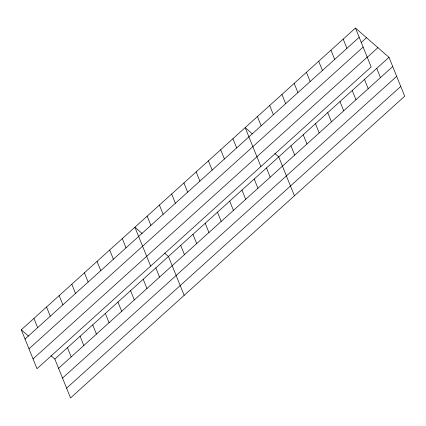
<?xml version="1.0" encoding="UTF-8"?>
<svg xmlns="http://www.w3.org/2000/svg" width="426" height="426" viewBox="0 0 426 426"><rect width="100%" height="100%" fill="white"/><g stroke="black" fill="none" stroke-linecap="round" stroke-linejoin="round"><path stroke-width="0.64" d="M355.449 28.052L371.158 66.935L37.009 368.687L21.3 329.804L355.449 28.052L388.991 57.313L404.7 96.196L70.551 397.948L54.842 359.065L50.992 355.705M25.027 339.032L359.177 37.28M361.126 42.573L366.514 37.706M28.984 348.819L363.133 47.068M33.058 358.9L367.207 57.148M367.137 57.393L377.921 47.653M54.842 359.065L388.991 57.313M58.575 368.298L392.719 66.547M62.526 378.08L396.675 76.329M66.6 388.166L400.749 86.414M252.4 133.924L245.179 127.63L260.888 166.513M274.871 153.53L278.721 156.89L294.43 195.779M142.13 233.507L134.909 227.207L150.623 266.09M164.601 253.108L168.451 256.468L184.165 295.356M21.3 329.804L28.521 336.098M376.738 68.378L380.466 77.612M364.486 79.444L368.213 88.672M343.196 39.112L346.924 48.346M352.233 90.504L355.966 99.737M330.943 50.177L334.671 59.411M339.98 101.569L343.713 110.803M318.691 61.243L322.423 70.476M327.727 112.634L331.46 121.868M306.438 72.308L310.171 81.536M315.474 123.7L319.207 132.928M294.185 83.374L297.918 92.602M303.227 134.76L306.954 143.993M281.932 94.434L285.665 103.667M290.974 145.825L294.701 155.059M269.685 105.499L273.412 114.732M257.432 116.564L261.159 125.798M266.468 167.956L270.201 177.189M254.215 179.021L257.948 188.249M232.926 138.69L236.659 147.923M241.963 190.081L245.695 199.315M220.673 149.755L224.406 158.989M229.715 201.147L233.443 210.38M208.42 160.82L212.153 170.054M217.462 212.212L221.19 221.445M196.168 171.886L199.9 181.119M205.21 223.277L208.937 232.511M183.92 182.951L187.648 192.179M192.957 234.343L196.684 243.571M171.667 194.011L175.395 203.245M180.704 245.403L184.437 254.636M159.415 205.076L163.142 214.31M147.162 216.142L150.895 225.375M155.831 267.869L159.558 277.102M143.205 279.27L146.938 288.498M122.289 238.608L126.016 247.836M130.58 290.665L134.312 299.899M109.663 250.003L113.396 259.237M117.959 302.066L121.687 311.3M97.037 261.404L100.77 270.638M105.334 313.467L109.067 322.7M84.417 272.805L88.145 282.039M92.714 324.868L96.441 334.096M71.792 284.206L75.524 293.434M80.088 336.263L83.821 345.497M59.171 295.601L62.899 304.835M67.468 347.664L71.195 356.897M46.546 307.002L50.279 316.236M33.926 318.403L37.653 327.637"/></g></svg>
